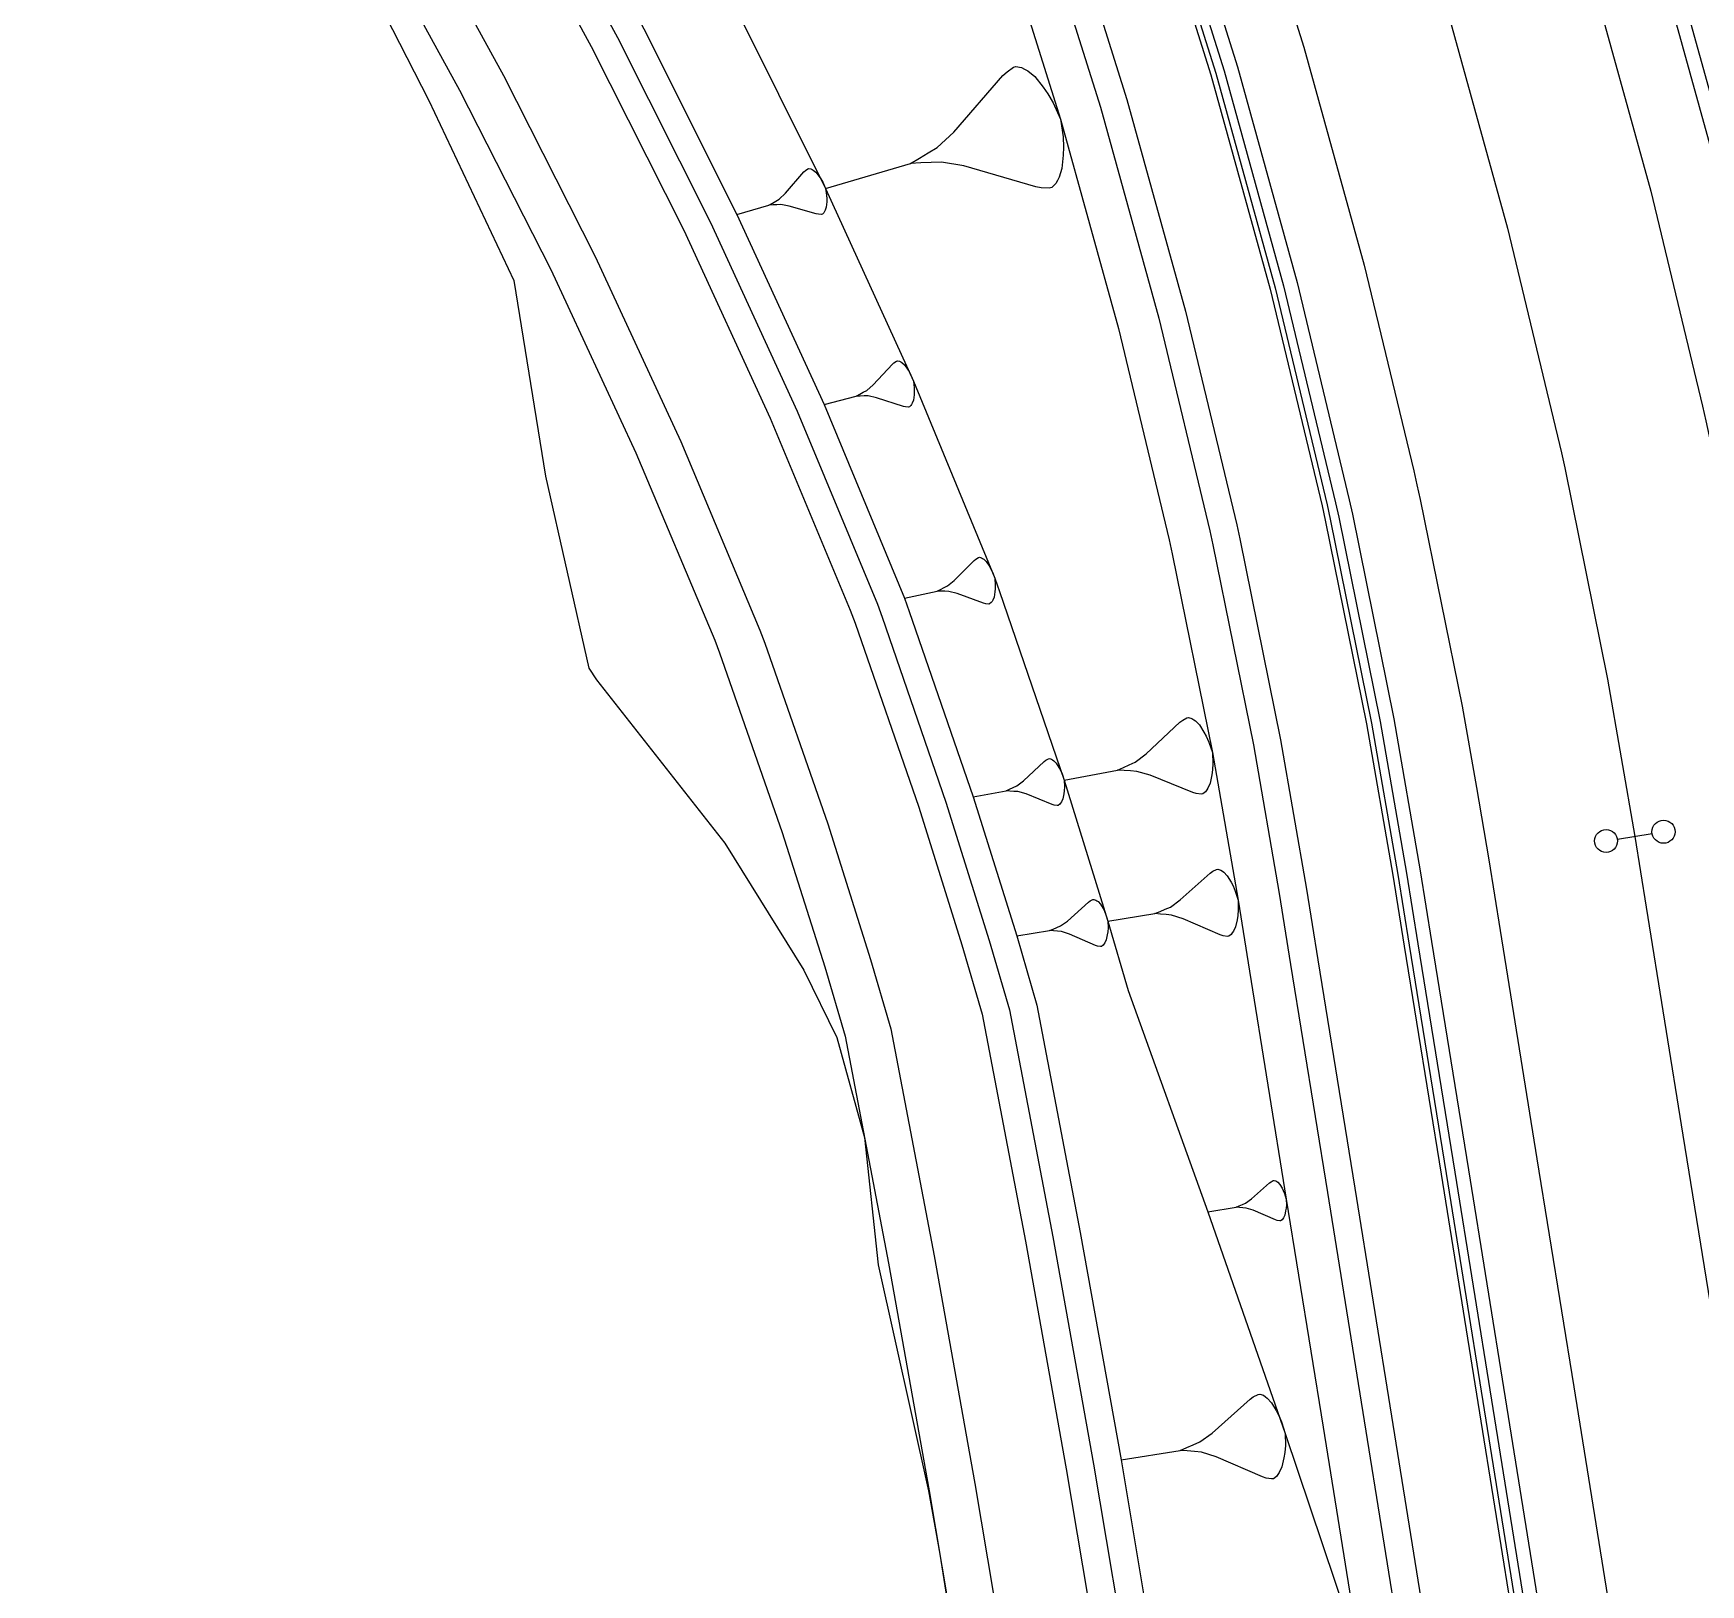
# Model space of a CAD drawing. Extents: x 386889 to 386983, y 803309 to 803473.
# Drawn here: x 386927.92 to 386963.98, y 803341.83 to 803375.39 of the extents above; entities that cross this region are included whole.
import ezdxf

# ---------------------------------------------------------------- set-up
doc = ezdxf.new("R2010")
doc.units = 0
doc.layers.get('0').update_dxf_attribs({"linetype": 'CONTINUOUS'})

msp = doc.modelspace()

# ---------------------------------------------------------------- linework, layer by layer
at = {"color": 7}
for p, q in [((386948.8864, 803374.4759), (386948.9757, 803374.5591)), ((386948.9757, 803374.5591), (386949.1173, 803374.6578)), ((386949.1173, 803374.6578), (386949.1696, 803374.6733)), ((386949.1696, 803374.6733), (386949.2898, 803374.6519)), ((386949.2898, 803374.6519), (386949.3576, 803374.615)), ((386949.3576, 803374.615), (386949.4254, 803374.5781)), ((386949.4254, 803374.5781), (386949.5765, 803374.4519)), ((386947.8249, 803373.2518), (386948.8864, 803374.4759)), ((386949.5765, 803374.4519), (386949.7585, 803374.2211)), ((386949.7585, 803374.2211), (386949.8572, 803374.0795)), ((386949.8572, 803374.0795), (386949.9714, 803373.8855)), ((386949.9714, 803373.8855), (386950.1319, 803373.5345)), ((386950.1319, 803373.5345), (386950.1878, 803373.1526)), ((386947.4679, 803372.9188), (386947.8249, 803373.2518)), ((386950.1878, 803373.1526), (386950.1972, 803372.9277)), ((386947.08, 803372.6904), (386947.2739, 803372.8046)), ((386947.2739, 803372.8046), (386947.4679, 803372.9188)), ((386950.1912, 803372.7552), (386950.1638, 803372.4625)), ((386950.1972, 803372.9277), (386950.1912, 803372.7552)), ((386944.1822, 803371.9285), (386944.5832, 803372.3909)), ((386944.5832, 803372.3909), (386944.6169, 803372.4223)), ((386944.6169, 803372.4223), (386944.6704, 803372.4596)), ((386944.6704, 803372.4596), (386944.6902, 803372.4654)), ((386944.6902, 803372.4654), (386944.7356, 803372.4573)), ((386944.7356, 803372.4573), (386944.7612, 803372.4434)), ((386944.7612, 803372.4434), (386944.7868, 803372.4295)), ((386944.7868, 803372.4295), (386944.8439, 803372.3818)), ((386944.8439, 803372.3818), (386944.9126, 803372.2946)), ((386945.0537, 803372.0353), (386946.886, 803372.5762)), ((386946.886, 803372.5762), (386947.08, 803372.6904)), ((386947.1109, 803372.5857), (386946.886, 803372.5762)), ((386947.3358, 803372.5952), (386947.1109, 803372.5857)), ((386947.5606, 803372.6046), (386947.3358, 803372.5952)), ((386948.0413, 803372.5189), (386947.5606, 803372.6046)), ((386949.5974, 803372.0676), (386948.0413, 803372.5189)), ((386950.1638, 803372.4625), (386950.1055, 803372.2745)), ((386944.9126, 803372.2946), (386944.9499, 803372.2411)), ((386944.9499, 803372.2411), (386944.993, 803372.1679)), ((386944.993, 803372.1679), (386945.0537, 803372.0353)), ((386945.0537, 803372.0353), (386945.0747, 803371.891)), ((386949.7176, 803372.0462), (386949.5974, 803372.0676)), ((386949.8901, 803372.0402), (386949.7176, 803372.0462)), ((386949.9424, 803372.0556), (386949.8901, 803372.0402)), ((386950.0317, 803372.1389), (386949.9424, 803372.0556)), ((386950.0686, 803372.2067), (386950.0317, 803372.1389)), ((386950.1055, 803372.2745), (386950.0686, 803372.2067)), ((386943.1355, 803371.469), (386943.8276, 803371.6733)), ((386943.8276, 803371.6733), (386943.9009, 803371.7165)), ((386943.9125, 803371.6769), (386943.8276, 803371.6733)), ((386943.9009, 803371.7165), (386943.9741, 803371.7596)), ((386943.9975, 803371.6805), (386943.9125, 803371.6769)), ((386943.9741, 803371.7596), (386944.0474, 803371.8027)), ((386944.0824, 803371.6841), (386943.9975, 803371.6805)), ((386944.0474, 803371.8027), (386944.1822, 803371.9285)), ((386944.264, 803371.6517), (386944.0824, 803371.6841)), ((386944.8517, 803371.4812), (386944.264, 803371.6517)), ((386945.0657, 803371.6304), (386945.0437, 803371.5594)), ((386945.0761, 803371.7409), (386945.0657, 803371.6304)), ((386945.0747, 803371.891), (386945.0783, 803371.8061)), ((386945.0783, 803371.8061), (386945.0761, 803371.7409)), ((386944.8971, 803371.4731), (386944.8517, 803371.4812)), ((386944.9623, 803371.4709), (386944.8971, 803371.4731)), ((386944.9821, 803371.4767), (386944.9623, 803371.4709)), ((386945.0158, 803371.5082), (386944.9821, 803371.4767)), ((386945.0297, 803371.5338), (386945.0158, 803371.5082)), ((386945.0437, 803371.5594), (386945.0297, 803371.5338)), ((386946.08, 803367.7844), (386946.4966, 803368.2326)), ((386946.4966, 803368.2326), (386946.5314, 803368.2629)), ((386946.5314, 803368.2629), (386946.5862, 803368.2983)), ((386946.5862, 803368.2983), (386946.6061, 803368.3035)), ((386946.6061, 803368.3035), (386946.6512, 803368.2938)), ((386946.6512, 803368.2938), (386946.6763, 803368.279)), ((386946.6763, 803368.279), (386946.7014, 803368.2642)), ((386946.7014, 803368.2642), (386946.7568, 803368.2146)), ((386946.7568, 803368.2146), (386946.8225, 803368.1251)), ((386946.8225, 803368.1251), (386946.8579, 803368.0703)), ((386946.8579, 803368.0703), (386946.8985, 803367.9956)), ((386945.8662, 803367.6227), (386945.9409, 803367.6633)), ((386945.9409, 803367.6633), (386946.08, 803367.7844)), ((386946.8985, 803367.9956), (386946.9546, 803367.861)), ((386946.9546, 803367.861), (386946.9707, 803367.7161)), ((386946.9707, 803367.7161), (386946.9713, 803367.6311)), ((386945.018, 803367.3612), (386945.7168, 803367.5416)), ((386945.7168, 803367.5416), (386945.7915, 803367.5821)), ((386945.8018, 803367.5422), (386945.7168, 803367.5416)), ((386945.7915, 803367.5821), (386945.8662, 803367.6227)), ((386945.8868, 803367.5428), (386945.8018, 803367.5422)), ((386945.9718, 803367.5435), (386945.8868, 803367.5428)), ((386946.1521, 803367.5049), (386945.9718, 803367.5435)), ((386946.7337, 803367.3142), (386946.1521, 803367.5049)), ((386946.7788, 803367.3046), (386946.7337, 803367.3142)), ((386946.8438, 803367.3001), (386946.7788, 803367.3046)), ((386946.8638, 803367.3052), (386946.8438, 803367.3001)), ((386946.8985, 803367.3355), (386946.8638, 803367.3052)), ((386946.9133, 803367.3606), (386946.8985, 803367.3355)), ((386946.9282, 803367.3857), (386946.9133, 803367.3606)), ((386946.9526, 803367.4559), (386946.9282, 803367.3857)), ((386946.9668, 803367.5661), (386946.9526, 803367.4559)), ((386946.9713, 803367.6311), (386946.9668, 803367.5661)), ((386948.3014, 803364.0145), (386948.3573, 803364.048)), ((386948.3573, 803364.048), (386948.3774, 803364.0525)), ((386948.3774, 803364.0525), (386948.4221, 803364.0413)), ((386947.8337, 803363.5518), (386948.2656, 803363.9854)), ((386948.2656, 803363.9854), (386948.3014, 803364.0145)), ((386948.4221, 803364.0413), (386948.4467, 803364.0256)), ((386948.4467, 803364.0256), (386948.4713, 803364.0099)), ((386948.4713, 803364.0099), (386948.525, 803363.9584)), ((386948.525, 803363.9584), (386948.5875, 803363.8667)), ((386948.5875, 803363.8667), (386948.6211, 803363.8108)), ((386948.6211, 803363.8108), (386948.659, 803363.7347)), ((386948.659, 803363.7347), (386948.7104, 803363.5983)), ((386947.4623, 803363.3217), (386947.5384, 803363.3597)), ((386947.5384, 803363.3597), (386947.6144, 803363.3976)), ((386947.6144, 803363.3976), (386947.6905, 803363.4356)), ((386947.6905, 803363.4356), (386947.8337, 803363.5518)), ((386948.7104, 803363.5983), (386948.7215, 803363.4529)), ((386948.7192, 803363.3679), (386948.7125, 803363.3031)), ((386948.7215, 803363.4529), (386948.7192, 803363.3679)), ((386946.7578, 803363.1655), (386947.4623, 803363.3217)), ((386947.5473, 803363.3194), (386947.4623, 803363.3217)), ((386947.6323, 803363.3171), (386947.5473, 803363.3194)), ((386947.7173, 803363.3148), (386947.6323, 803363.3171)), ((386947.8962, 803363.27), (386947.7173, 803363.3148)), ((386948.4708, 803363.0594), (386947.8962, 803363.27)), ((386948.5155, 803363.0482), (386948.4708, 803363.0594)), ((386948.5804, 803363.0415), (386948.5155, 803363.0482)), ((386948.6005, 803363.046), (386948.5804, 803363.0415)), ((386948.6363, 803363.075), (386948.6005, 803363.046)), ((386948.652, 803363.0996), (386948.6363, 803363.075)), ((386948.6676, 803363.1242), (386948.652, 803363.0996)), ((386948.6945, 803363.1935), (386948.6676, 803363.1242)), ((386948.7125, 803363.3031), (386948.6945, 803363.1935)), ((386951.987, 803359.8018), (386952.7152, 803360.4842)), ((386952.7152, 803360.4842), (386952.7752, 803360.5296)), ((386952.7752, 803360.5296), (386952.8682, 803360.5811)), ((386952.8682, 803360.5811), (386952.9013, 803360.5872)), ((386952.9013, 803360.5872), (386952.9736, 803360.5664)), ((386952.9736, 803360.5664), (386953.0128, 803360.5395)), ((386953.0128, 803360.5395), (386953.052, 803360.5126)), ((386953.052, 803360.5126), (386953.1365, 803360.4257)), ((386953.1365, 803360.4257), (386953.2333, 803360.2727)), ((386953.2333, 803360.2727), (386953.2848, 803360.1796)), ((386953.2848, 803360.1796), (386953.3424, 803360.0535)), ((386951.7471, 803359.6205), (386951.987, 803359.8018)), ((386953.3424, 803360.0535), (386953.4184, 803359.8283)), ((386953.4184, 803359.8283), (386953.4284, 803359.5907)), ((386949.334, 803359.2165), (386949.7805, 803359.635)), ((386949.7805, 803359.635), (386949.8173, 803359.6628)), ((386949.8173, 803359.6628), (386949.8743, 803359.6944)), ((386949.8743, 803359.6944), (386949.8946, 803359.6981)), ((386949.8946, 803359.6981), (386949.9389, 803359.6854)), ((386949.9389, 803359.6854), (386949.963, 803359.6689)), ((386949.963, 803359.6689), (386949.987, 803359.6524)), ((386949.987, 803359.6524), (386950.0388, 803359.5991)), ((386950.0388, 803359.5991), (386950.0982, 803359.5053)), ((386950.0982, 803359.5053), (386950.1298, 803359.4482)), ((386950.1298, 803359.4482), (386950.1651, 803359.3709)), ((386950.1651, 803359.3709), (386950.2117, 803359.2327)), ((386950.2117, 803359.2327), (386951.3688, 803359.4476)), ((386951.3688, 803359.4476), (386951.4949, 803359.5052)), ((386951.5072, 803359.4391), (386951.3688, 803359.4476)), ((386951.4949, 803359.5052), (386951.621, 803359.5629)), ((386951.6455, 803359.4306), (386951.5072, 803359.4391)), ((386951.621, 803359.5629), (386951.7471, 803359.6205)), ((386951.7839, 803359.4221), (386951.6455, 803359.4306)), ((386952.0729, 803359.339), (386951.7839, 803359.4221)), ((386953.4198, 803359.4523), (386953.4052, 803359.347)), ((386953.4284, 803359.5907), (386953.4198, 803359.4523)), ((386948.2453, 803358.8676), (386948.9549, 803358.9993)), ((386948.9549, 803358.9993), (386949.0322, 803359.0347)), ((386949.0397, 803358.9941), (386948.9549, 803358.9993)), ((386949.0322, 803359.0347), (386949.1095, 803359.07)), ((386949.1095, 803359.07), (386949.1868, 803359.1053)), ((386949.1868, 803359.1053), (386949.334, 803359.2165)), ((386950.2126, 803359.0022), (386950.2036, 803358.9376)), ((386950.2117, 803359.2327), (386950.2178, 803359.0871)), ((386950.2178, 803359.0871), (386950.2126, 803359.0022)), ((386952.9976, 803358.9635), (386952.0729, 803359.339)), ((386953.2952, 803359.0188), (386953.2682, 803358.9796)), ((386953.3221, 803359.058), (386953.2952, 803359.0188)), ((386953.3698, 803359.1694), (386953.3221, 803359.058)), ((386953.4052, 803359.347), (386953.3698, 803359.1694)), ((386949.1246, 803358.9889), (386949.0397, 803358.9941)), ((386949.2094, 803358.9837), (386949.1246, 803358.9889)), ((386949.3867, 803358.9327), (386949.2094, 803358.9837)), ((386949.9537, 803358.7025), (386949.3867, 803358.9327)), ((386949.998, 803358.6898), (386949.9537, 803358.7025)), ((386950.0626, 803358.6808), (386949.998, 803358.6898)), ((386950.0829, 803358.6845), (386950.0626, 803358.6808)), ((386950.1196, 803358.7123), (386950.0829, 803358.6845)), ((386950.1361, 803358.7364), (386950.1196, 803358.7123)), ((386950.1526, 803358.7604), (386950.1361, 803358.7364)), ((386950.1819, 803358.8288), (386950.1526, 803358.7604)), ((386950.2036, 803358.9376), (386950.1819, 803358.8288)), ((386953.0699, 803358.9428), (386952.9976, 803358.9635)), ((386953.1752, 803358.9281), (386953.0699, 803358.9428)), ((386953.2083, 803358.9343), (386953.1752, 803358.9281)), ((386953.2682, 803358.9796), (386953.2083, 803358.9343)), ((386952.7218, 803356.6396), (386953.3721, 803357.2205)), ((386953.3721, 803357.2205), (386953.4254, 803357.2589)), ((386953.4254, 803357.2589), (386953.5077, 803357.3019)), ((386953.5077, 803357.3019), (386953.5367, 803357.3066)), ((386953.5367, 803357.3066), (386953.5994, 803357.2869)), ((386953.5994, 803357.2869), (386953.6331, 803357.2626)), ((386953.6331, 803357.2626), (386953.6667, 803357.2383)), ((386953.6667, 803357.2383), (386953.7388, 803357.1606)), ((386953.7388, 803357.1606), (386953.8201, 803357.025)), ((386953.8201, 803357.025), (386953.8632, 803356.9426)), ((386953.8632, 803356.9426), (386953.9109, 803356.8313)), ((386950.2816, 803356.1842), (386950.738, 803356.5919)), ((386950.738, 803356.5919), (386950.7754, 803356.6188)), ((386950.7754, 803356.6188), (386950.8332, 803356.649)), ((386950.8332, 803356.649), (386950.8536, 803356.6523)), ((386950.8536, 803356.6523), (386950.8976, 803356.6385)), ((386950.8976, 803356.6385), (386950.9212, 803356.6215)), ((386950.9212, 803356.6215), (386950.9449, 803356.6044)), ((386950.9449, 803356.6044), (386950.9954, 803356.5499)), ((386950.9954, 803356.5499), (386951.0525, 803356.4547)), ((386952.3972, 803356.4385), (386952.5085, 803356.4862)), ((386952.5085, 803356.4862), (386952.7218, 803356.6396)), ((386953.9109, 803356.8313), (386953.9726, 803356.633)), ((386953.9726, 803356.633), (386953.9763, 803356.4253)), ((386950.1319, 803356.0765), (386950.2816, 803356.1842)), ((386951.0525, 803356.4547), (386951.0827, 803356.3969)), ((386951.0827, 803356.3969), (386951.1162, 803356.3187)), ((386951.1162, 803356.3187), (386951.1595, 803356.1795)), ((386951.1595, 803356.1795), (386952.1746, 803356.3431)), ((386951.1595, 803356.1795), (386951.1621, 803356.0338)), ((386952.1746, 803356.3431), (386952.2859, 803356.3908)), ((386952.2952, 803356.3328), (386952.1746, 803356.3431)), ((386952.2859, 803356.3908), (386952.3972, 803356.4385)), ((386952.4159, 803356.3225), (386952.2952, 803356.3328)), ((386952.5366, 803356.3122), (386952.4159, 803356.3225)), ((386952.7873, 803356.2336), (386952.5366, 803356.3122)), ((386953.5871, 803355.8865), (386952.7873, 803356.2336)), ((386953.951, 803356.213), (386953.9164, 803356.0586)), ((386953.966, 803356.3046), (386953.951, 803356.213)), ((386953.9763, 803356.4253), (386953.966, 803356.3046)), ((386949.185, 803355.8612), (386949.8975, 803355.9761)), ((386949.8975, 803355.9761), (386949.9756, 803356.0096)), ((386949.9822, 803355.9688), (386949.8975, 803355.9761)), ((386949.9756, 803356.0096), (386950.0538, 803356.043)), ((386950.0669, 803355.9616), (386949.9822, 803355.9688)), ((386950.0538, 803356.043), (386950.1319, 803356.0765)), ((386950.1516, 803355.9544), (386950.0669, 803355.9616)), ((386950.3276, 803355.8992), (386950.1516, 803355.9544)), ((386950.889, 803355.6556), (386950.3276, 803355.8992)), ((386951.1201, 803355.7764), (386951.0892, 803355.7087)), ((386951.1444, 803355.8847), (386951.1201, 803355.7764)), ((386951.1549, 803355.949), (386951.1444, 803355.8847)), ((386951.1621, 803356.0338), (386951.1549, 803355.949)), ((386953.6498, 803355.8668), (386953.5871, 803355.8865)), ((386953.7414, 803355.8519), (386953.6498, 803355.8668)), ((386953.7705, 803355.8565), (386953.7414, 803355.8519)), ((386953.8238, 803355.8949), (386953.7705, 803355.8565)), ((386953.8481, 803355.9286), (386953.8238, 803355.8949)), ((386953.8724, 803355.9622), (386953.8481, 803355.9286)), ((386953.9164, 803356.0586), (386953.8724, 803355.9622)), ((386950.933, 803355.6418), (386950.889, 803355.6556)), ((386950.9973, 803355.6313), (386950.933, 803355.6418)), ((386951.0177, 803355.6345), (386950.9973, 803355.6313)), ((386951.0551, 803355.6615), (386951.0177, 803355.6345)), ((386951.0722, 803355.6851), (386951.0551, 803355.6615)), ((386951.0892, 803355.7087), (386951.0722, 803355.6851)), ((386954.2619, 803350.1703), (386954.6534, 803350.52)), ((386954.6534, 803350.52), (386954.6855, 803350.5431)), ((386954.6855, 803350.5431), (386954.7351, 803350.569)), ((386954.7351, 803350.569), (386954.7526, 803350.5719)), ((386954.7526, 803350.5719), (386954.7903, 803350.56)), ((386954.7903, 803350.56), (386954.8106, 803350.5454)), ((386954.8106, 803350.5454), (386954.8308, 803350.5307)), ((386954.8308, 803350.5307), (386954.8742, 803350.484)), ((386954.8742, 803350.484), (386954.9232, 803350.4023)), ((386954.9232, 803350.4023), (386954.9491, 803350.3527)), ((386954.9491, 803350.3527), (386954.9778, 803350.2857)), ((386953.3211, 803349.8932), (386953.9323, 803349.9917)), ((386953.9323, 803349.9917), (386953.9994, 803350.0205)), ((386954.005, 803349.9855), (386953.9323, 803349.9917)), ((386953.9994, 803350.0205), (386954.0664, 803350.0492)), ((386954.0777, 803349.9793), (386954.005, 803349.9855)), ((386954.0664, 803350.0492), (386954.1334, 803350.0779)), ((386954.1334, 803350.0779), (386954.2619, 803350.1703)), ((386954.9778, 803350.2857), (386955.015, 803350.1663)), ((386955.0173, 803350.0412), (386955.0111, 803349.9685)), ((386955.015, 803350.1663), (386955.0173, 803350.0412)), ((386954.1503, 803349.9731), (386954.0777, 803349.9793)), ((386954.3013, 803349.9258), (386954.1503, 803349.9731)), ((386954.7829, 803349.7168), (386954.3013, 803349.9258)), ((386954.8206, 803349.7049), (386954.7829, 803349.7168)), ((386954.8758, 803349.6959), (386954.8206, 803349.7049)), ((386954.8933, 803349.6987), (386954.8758, 803349.6959)), ((386954.9254, 803349.7218), (386954.8933, 803349.6987)), ((386954.9401, 803349.7421), (386954.9254, 803349.7218)), ((386954.9547, 803349.7624), (386954.9401, 803349.7421)), ((386954.9812, 803349.8204), (386954.9547, 803349.7624)), ((386955.002, 803349.9133), (386954.9812, 803349.8204)), ((386955.0111, 803349.9685), (386955.002, 803349.9133)), ((386953.413, 803345.1062), (386954.2333, 803345.839)), ((386954.2333, 803345.839), (386954.3006, 803345.8874)), ((386954.3006, 803345.8874), (386954.4044, 803345.9417)), ((386954.4044, 803345.9417), (386954.441, 803345.9476)), ((386954.441, 803345.9476), (386954.5201, 803345.9228)), ((386954.5201, 803345.9228), (386954.5626, 803345.8921)), ((386954.5626, 803345.8921), (386954.605, 803345.8614)), ((386954.605, 803345.8614), (386954.6959, 803345.7635)), ((386954.6959, 803345.7635), (386954.7986, 803345.5923)), ((386954.7986, 803345.5923), (386954.8529, 803345.4885)), ((386954.8529, 803345.4885), (386954.913, 803345.348)), ((386954.913, 803345.348), (386954.9909, 803345.0978)), ((386953.1439, 803344.9127), (386953.413, 803345.1062)), ((386954.9909, 803345.0978), (386954.9956, 803344.8358)), ((386951.442, 803344.5258), (386952.7226, 803344.7322)), ((386952.7226, 803344.7322), (386952.863, 803344.7923)), ((386952.8748, 803344.7192), (386952.7226, 803344.7322)), ((386952.863, 803344.7923), (386953.0035, 803344.8525)), ((386953.027, 803344.7062), (386952.8748, 803344.7192)), ((386953.0035, 803344.8525), (386953.1439, 803344.9127)), ((386953.1793, 803344.6932), (386953.027, 803344.7062)), ((386953.4956, 803344.594), (386953.1793, 803344.6932)), ((386954.5046, 803344.1561), (386953.4956, 803344.594)), ((386954.9826, 803344.6836), (386954.9637, 803344.5679)), ((386954.9956, 803344.8358), (386954.9826, 803344.6836)), ((386954.8645, 803344.2516), (386954.8339, 803344.2092)), ((386954.92, 803344.3732), (386954.8645, 803344.2516)), ((386954.9637, 803344.5679), (386954.92, 803344.3732)), ((386954.5836, 803344.1313), (386954.5046, 803344.1561)), ((386954.6993, 803344.1124), (386954.5836, 803344.1313)), ((386954.7359, 803344.1183), (386954.6993, 803344.1124)), ((386954.8032, 803344.1667), (386954.7359, 803344.1183)), ((386954.8339, 803344.2092), (386954.8032, 803344.1667))]:
    msp.add_line(p, q, dxfattribs=at)
at = {"color": 1}
msp.add_line((386962.1768, 803357.9555), (386962.9269, 803358.0764), dxfattribs=at)
at = {"color": 1, "linetype": 'CONTINUOUS'}
for points in [[(386923.4889, 803400), (386925.8159, 803397.0687), (386928.3931, 803393.6314), (386930.888, 803390.1042), (386933.2979, 803386.4877), (386935.6201, 803382.7825), (386937.8516, 803378.9895), (386938.44, 803377.9471), (386939.9814, 803375.1066), (386941.9846, 803371.1292), (386943.8561, 803367.0613), (386945.5862, 803362.9059), (386945.6903, 803362.6262), (386947.0655, 803358.6485), (386948.0003, 803355.6703), (386948.4366, 803354.1704), (386949.3748, 803349.2571), (386950.2573, 803344.3348), (386951.0844, 803339.4036), (386952.7869, 803334.6135), (386954.3677, 803329.8037), (386955.8251, 803324.9741)], [(386940.2044, 803400), (386940.208, 803399.9936), (386942.379, 803395.7899), (386944.4037, 803391.5139), (386946.2798, 803387.1707), (386948.0051, 803382.7653), (386948.4462, 803381.5621), (386949.5775, 803378.3031), (386950.9951, 803373.7893), (386952.2562, 803369.2293), (386953.3594, 803364.6286), (386953.4269, 803364.3222), (386954.3033, 803359.9926), (386954.8611, 803356.7762), (386955.1078, 803355.2458), (386955.9035, 803350.3095), (386956.6993, 803345.3732), (386957.495, 803340.4369)], [(386940.8799, 803400), (386942.9167, 803396.056), (386944.9503, 803391.7613), (386946.8347, 803387.3991), (386948.5675, 803382.9744), (386949.0105, 803381.766), (386950.1467, 803378.4927), (386951.5705, 803373.9592), (386952.8372, 803369.3793), (386953.9452, 803364.7584), (386954.013, 803364.4507), (386954.8932, 803360.1021), (386955.4535, 803356.8717), (386955.7002, 803355.3413), (386956.4959, 803350.405), (386957.2916, 803345.4687), (386958.0873, 803340.5324), (386958.8831, 803335.5961), (386959.6788, 803330.6599), (386960.4745, 803325.7236), (386961.2702, 803320.7873), (386962.0659, 803315.851), (386962.8617, 803310.9148), (386963.0446, 803309.7798)], [(386943.0067, 803400), (386944.6107, 803396.8942), (386946.6722, 803392.5406), (386948.5824, 803388.1185), (386950.339, 803383.6332), (386950.788, 803382.4082), (386951.9399, 803379.09), (386953.3832, 803374.4943), (386954.6672, 803369.8516), (386955.7904, 803365.1674), (386955.8592, 803364.8554), (386956.7514, 803360.4472), (386957.3194, 803357.1725), (386957.5661, 803355.642), (386958.3618, 803350.7058), (386959.1575, 803345.7695), (386959.9533, 803340.8332), (386960.749, 803335.8969), (386961.5447, 803330.9607), (386962.3404, 803326.0244), (386963.1361, 803321.0881), (386963.9319, 803316.1518), (386964.7276, 803311.2155), (386964.9105, 803310.0805)], [(386943.3443, 803400), (386944.8796, 803397.0272), (386946.9455, 803392.6643), (386948.8598, 803388.2327), (386950.6202, 803383.7378), (386951.0702, 803382.5102), (386952.2245, 803379.1848), (386953.6709, 803374.5793), (386954.9577, 803369.9266), (386956.0833, 803365.2323), (386956.1522, 803364.9197), (386957.0464, 803360.502), (386957.6156, 803357.2202), (386957.8623, 803355.6898), (386958.658, 803350.7535), (386959.4537, 803345.8172), (386960.2494, 803340.8809), (386961.0452, 803335.9447), (386961.8409, 803331.0084), (386962.6366, 803326.0721), (386963.4323, 803321.1358), (386964.228, 803316.1996), (386965.0238, 803311.2633), (386965.2067, 803310.1283)], [(386954.5347, 803400), (386956.0559, 803396.7874), (386958.1069, 803392.0393), (386959.993, 803387.2233), (386960.4752, 803385.908), (386961.712, 803382.3452), (386963.2617, 803377.4106), (386964.6404, 803372.4256), (386965.8464, 803367.396), (386965.9202, 803367.0611), (386966.8783, 803362.3279), (386967.4881, 803358.8117), (386967.7348, 803357.2812), (386968.5305, 803352.3449), (386969.3263, 803347.4087), (386970.122, 803342.4724), (386970.9177, 803337.5361), (386971.7134, 803332.5998), (386972.5091, 803327.6636), (386973.3049, 803322.7273), (386974.1006, 803317.791), (386974.8963, 803312.8547), (386975.0793, 803311.7197)], [(386929.0954, 803389.2172), (386931.4759, 803385.6631), (386933.7707, 803382.0212), (386935.9771, 803378.2923), (386936.559, 803377.2675), (386938.0839, 803374.4745), (386940.0664, 803370.563), (386941.9195, 803366.5615), (386943.6336, 803362.4731), (386943.7367, 803362.1979), (386945.0991, 803358.2833), (386946.0258, 803355.352), (386946.4621, 803353.8521), (386947.4002, 803348.9388), (386948.2828, 803344.0165), (386949.1099, 803339.0853), (386950.8124, 803334.2952), (386952.3932, 803329.4854), (386953.8506, 803324.6558)], [(386928.0631, 803388.7064), (386930.2843, 803385.1238), (386932.4139, 803381.4627), (386934.5004, 803377.7432), (386935.0501, 803376.7224), (386936.4715, 803373.9374), (386938.3075, 803370.0437), (386938.9931, 803365.8062), (386939.9294, 803361.6522), (386940.1007, 803361.4008), (386942.8702, 803357.8694), (386944.5828, 803355.1194), (386945.2951, 803353.664), (386945.8933, 803351.5017), (386946.1897, 803348.7436), (386947.2805, 803343.8549), (386947.5259, 803342.4841), (386948.0836, 803338.9198), (386949.7168, 803334.1186), (386951.3413, 803329.3159), (386952.5521, 803324.4465)]]:
    msp.add_lwpolyline(points, dxfattribs=at)
at = {"color": 7, "linetype": 'CONTINUOUS'}
for points in [[(386924.2497, 803400), (386926.334, 803397.3712), (386928.9213, 803393.9158), (386931.4258, 803390.3703), (386933.8446, 803386.7351), (386936.1749, 803383.0109), (386938.414, 803379.1986), (386939.0043, 803378.151), (386940.5507, 803375.2962), (386942.56, 803371.2991), (386944.437, 803367.2113), (386946.172, 803363.0357), (386946.2764, 803362.7546), (386947.6554, 803358.758), (386948.5927, 803355.7657), (386949.029, 803354.2659), (386949.9671, 803349.3525), (386950.8497, 803344.4303), (386951.6767, 803339.499), (386953.3793, 803334.7089), (386954.9601, 803329.8992), (386956.4174, 803325.0696)], [(386925.01, 803400), (386926.8522, 803397.6737), (386929.4496, 803394.2003), (386931.9635, 803390.6364), (386934.3912, 803386.9825), (386936.7298, 803383.2393), (386938.9764, 803379.4077), (386939.5686, 803378.3549), (386941.1199, 803375.4858), (386943.1355, 803371.469), (386945.018, 803367.3612), (386946.7578, 803363.1655), (386946.8624, 803362.8831), (386948.2453, 803358.8676), (386949.185, 803355.8612), (386949.6214, 803354.3614), (386950.5595, 803349.448), (386951.442, 803344.5258), (386952.2691, 803339.5945), (386953.9717, 803334.8044), (386955.5524, 803329.9947), (386957.0098, 803325.1651)], [(386927.5399, 803400), (386928.5794, 803398.6821), (386931.2105, 803395.1485), (386933.7561, 803391.5233), (386936.2133, 803387.8071), (386938.5792, 803384.0007), (386940.851, 803380.1048), (386941.4496, 803379.0344), (386943.0174, 803376.1179), (386945.0537, 803372.0353), (386946.9546, 803367.861), (386948.7104, 803363.5983), (386948.816, 803363.3114), (386950.2117, 803359.2327), (386951.1595, 803356.1795), (386951.5959, 803354.6796), (386953.3211, 803349.8932), (386954.9909, 803345.0978), (386956.6051, 803340.2935)], [(386939.1726, 803400), (386939.4156, 803399.5668), (386941.5723, 803395.3908), (386943.5838, 803391.1428), (386945.4476, 803386.8281), (386947.1616, 803382.4516), (386947.5997, 803381.2563), (386948.7236, 803378.0187), (386950.1319, 803373.5345), (386951.3848, 803369.0044), (386952.4807, 803364.4339), (386952.5478, 803364.1295), (386953.4184, 803359.8283), (386953.9726, 803356.633), (386954.2193, 803355.1025), (386955.015, 803350.1663), (386955.8107, 803345.23), (386956.6065, 803340.2937)], [(386943.0067, 803400), (386944.6107, 803396.8942), (386946.6722, 803392.5406), (386948.5824, 803388.1185), (386950.339, 803383.6332), (386950.788, 803382.4082), (386951.9399, 803379.09), (386953.3832, 803374.4943), (386954.6672, 803369.8516), (386955.7904, 803365.1674), (386955.8592, 803364.8554), (386956.7514, 803360.4472), (386957.3194, 803357.1725), (386957.5661, 803355.642), (386958.3618, 803350.7058), (386959.1575, 803345.7695), (386959.9533, 803340.8332), (386960.749, 803335.8969), (386961.5447, 803330.9607), (386962.3404, 803326.0244), (386963.1361, 803321.0881), (386963.9319, 803316.1518), (386964.7276, 803311.2155), (386964.9105, 803310.0805)], [(386943.1305, 803400), (386944.7093, 803396.943), (386946.7724, 803392.5859), (386948.6841, 803388.1604), (386950.4421, 803383.6715), (386950.8915, 803382.4456), (386952.0442, 803379.1248), (386953.4887, 803374.5255), (386954.7737, 803369.8791), (386955.8978, 803365.1912), (386955.9666, 803364.879), (386956.8596, 803360.4673), (386957.428, 803357.19), (386957.6747, 803355.6595), (386958.4704, 803350.7233), (386959.2661, 803345.787), (386960.0619, 803340.8507), (386960.8576, 803335.9144), (386961.6533, 803330.9782), (386962.449, 803326.0419), (386963.2447, 803321.1056), (386964.0405, 803316.1693), (386964.8362, 803311.2331), (386965.0191, 803310.098)], [(386945.3699, 803400), (386946.4929, 803397.8255), (386948.5854, 803393.4064), (386950.5243, 803388.9179), (386952.3073, 803384.3652), (386952.7631, 803383.1218), (386953.9322, 803379.7537), (386955.3973, 803375.0889), (386956.7006, 803370.3764), (386957.7739, 803365.9215), (386957.8407, 803365.6218), (386957.9105, 803365.3051), (386958.8161, 803360.8307), (386959.13, 803359.0698), (386959.3926, 803357.5067), (386959.6393, 803355.9762), (386960.435, 803351.04), (386961.2308, 803346.1037), (386962.0265, 803341.1674)], [(386948.9709, 803400), (386949.361, 803399.2446), (386951.5007, 803394.7259), (386953.4834, 803390.136), (386955.3066, 803385.4805), (386955.7727, 803384.2091), (386956.9682, 803380.765), (386958.4663, 803375.995), (386959.799, 803371.1761), (386960.9649, 803366.3142), (386961.0362, 803365.9904), (386961.9624, 803361.4149), (386962.5518, 803358.0159), (386962.7985, 803356.4855), (386963.5943, 803351.5492), (386964.39, 803346.6129), (386965.1857, 803341.6767), (386965.9814, 803336.7404), (386966.7771, 803331.8041), (386967.5729, 803326.8678), (386968.3686, 803321.9316), (386969.1643, 803316.9953), (386969.96, 803312.059), (386970.143, 803310.924)], [(386952.5434, 803400), (386954.4161, 803396.0453), (386956.4425, 803391.3541), (386958.3059, 803386.5959), (386958.7823, 803385.2964), (386960.0042, 803381.7763), (386961.5354, 803376.901), (386962.8975, 803371.9758), (386964.0193, 803367.3198), (386964.0891, 803367.0066), (386964.162, 803366.6756), (386965.1086, 803361.9992), (386965.7111, 803358.5252), (386965.9578, 803356.9948), (386966.7535, 803352.0585), (386967.5492, 803347.1222), (386968.3449, 803342.1859), (386969.1406, 803337.2497)], [(386928.1991, 803388.7737), (386930.5648, 803385.2507), (386932.846, 803381.6406), (386935.0398, 803377.9438), (386935.6185, 803376.9278), (386937.1352, 803374.1585), (386939.1074, 803370.2798), (386940.9513, 803366.3116), (386942.6573, 803362.2568), (386942.7599, 803361.9837), (386944.1159, 803358.1007), (386945.0386, 803355.1928), (386945.4749, 803353.6929), (386946.413, 803348.7796), (386947.2956, 803343.8573), (386948.1226, 803338.9261), (386949.8252, 803334.136), (386951.406, 803329.3263), (386952.8633, 803324.4967)]]:
    msp.add_lwpolyline(points, dxfattribs=at)
at = {"color": 2, "linetype": 'CONTINUOUS'}
for points in [[(386943.6819, 803400), (386945.1485, 803397.1603), (386947.2188, 803392.788), (386949.1372, 803388.3469), (386950.9013, 803383.8423), (386951.3523, 803382.6121), (386952.5091, 803379.2796), (386953.9586, 803374.6642), (386955.2482, 803370.0015), (386956.3762, 803365.2972), (386956.4453, 803364.9839), (386957.3414, 803360.5568), (386957.9117, 803357.268), (386958.1584, 803355.7375), (386958.9542, 803350.8012), (386959.7499, 803345.865), (386960.5456, 803340.9287)], [(386954.2029, 803400), (386955.7826, 803396.6637), (386957.8295, 803391.9251), (386959.7119, 803387.1188), (386960.193, 803385.8061), (386961.4273, 803382.2504), (386962.974, 803377.3257), (386964.3499, 803372.3506), (386965.5535, 803367.3311), (386965.6272, 803366.9969), (386966.5833, 803362.2731), (386967.1919, 803358.7639), (386967.4386, 803357.2335), (386968.2344, 803352.2972), (386969.0301, 803347.3609), (386969.8258, 803342.4247), (386970.6215, 803337.4884), (386971.4172, 803332.5521), (386972.213, 803327.6158), (386973.0087, 803322.6795), (386973.8044, 803317.7433), (386974.2818, 803314.7815), (386974.6001, 803312.807), (386974.7831, 803311.672)]]:
    msp.add_lwpolyline(points, dxfattribs=at)
at = {"color": 3, "linetype": 'CONTINUOUS'}
msp.add_lwpolyline([(386948.9709, 803400), (386949.361, 803399.2446), (386951.5007, 803394.7259), (386953.4834, 803390.136), (386955.3066, 803385.4805), (386955.7727, 803384.2091), (386956.9682, 803380.765), (386958.4663, 803375.995), (386959.799, 803371.1761), (386960.9649, 803366.3142), (386961.0362, 803365.9904), (386961.9624, 803361.4149), (386962.5518, 803358.0159), (386962.7985, 803356.4855), (386963.5943, 803351.5492), (386964.39, 803346.6129), (386965.1857, 803341.6767), (386965.9814, 803336.7404), (386966.7771, 803331.8041), (386967.5729, 803326.8678), (386968.3686, 803321.9316), (386969.1643, 803316.9953), (386969.96, 803312.059), (386970.143, 803310.924)], dxfattribs=at)
at = {"color": 1}
for centre, radius in [((386963.1735, 803358.1162), 0.2497), ((386961.9322, 803357.9161), 0.2477)]:
    msp.add_circle(centre, radius, dxfattribs=at)

doc.saveas('drawing.dxf')
